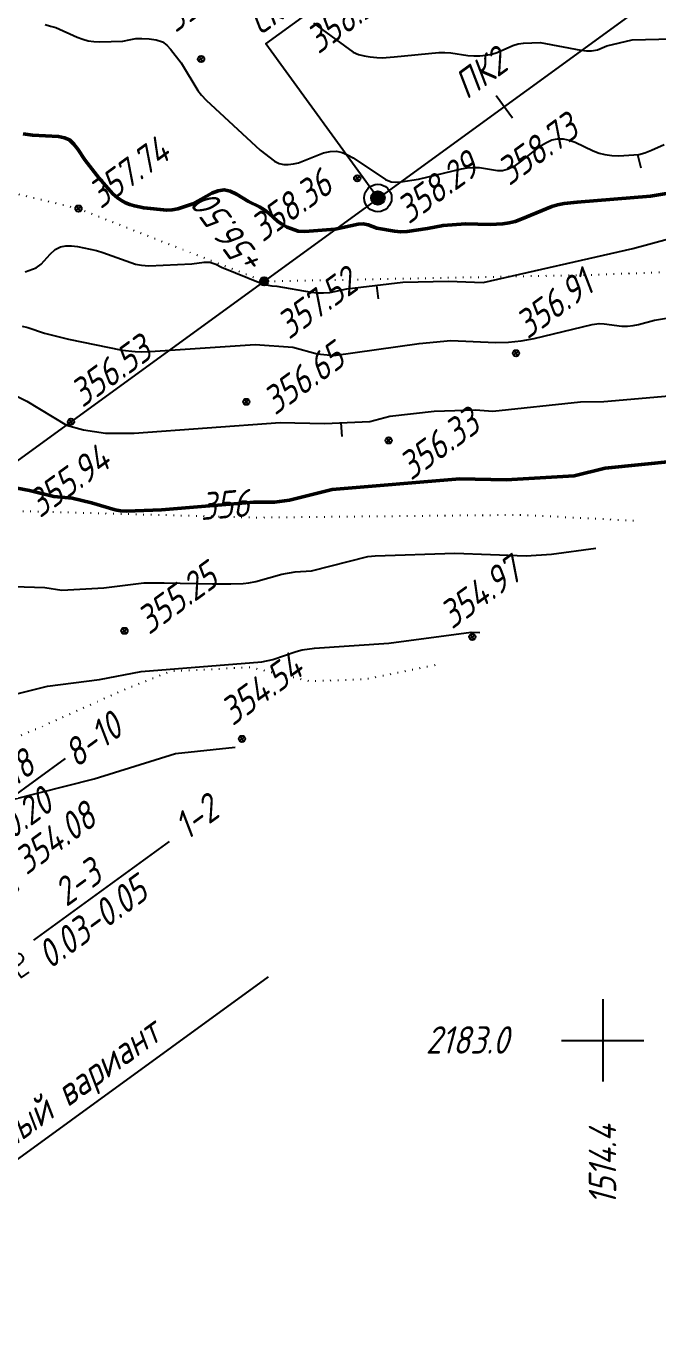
# Model space of a CAD drawing. Extents: x 1514039 to 1515876, y 2182924 to 2184238.
# Drawn here: x 1514315.8 to 1514408, y 2182957.2 to 2183148.1 of the extents above; entities that cross this region are included whole.
import ezdxf
from ezdxf.enums import TextEntityAlignment as Align

# ---------------------------------------------------------------- set-up
doc = ezdxf.new("R2010")
doc.units = 0
doc.linetypes.add('ИИDot', pattern=[1, 0, -1])
for name, color, linetype, lineweight in [('ИИ_ГЕОСЕТКА_025', 3, 'Continuous', 25), ('ИИ_КОНТУР_025', 7, 'ИИDot', 25), ('ИИ_ОТМЕТКА_025', 7, 'Continuous', 25), ('ИИ_ПИКЕТАЖ_025', 7, 'Continuous', 25), ('ИИ_РЕЛЬЕФ_025', 34, 'Continuous', 25), ('ИИ_РЕЛЬЕФ_050', 34, 'Continuous', 50), ('ИИ_СКВАЖИНА_025', 7, 'Continuous', 25), ('ИИ_ТЕКСТ_025', 7, 'Continuous', 25), ('ИИ_ТРАССА_ТРУБ_025', 7, 'Continuous', 25), ('ИИ_УГОДЬЯ_025', 7, 'Continuous', 25)]:
    doc.layers.add(name, color=color, linetype=linetype, lineweight=lineweight)
doc.styles.add('VNIPISIMPLEXCUR', font='simplex.shx', dxfattribs={"width": 0.8, "oblique": 15})

# ---------------------------------------------------------------- blocks, each defined once
blk = doc.blocks.new('PICKET')
at = {"color": 0, "linetype": 'Continuous', "lineweight": 25}
for p, q in [((-0.2299999999999898, 0), (0.2299999999999898, 0)), ((0, 0.2299999999999898), (0, -0.2299999999999898))]:
    blk.add_line(p, q, dxfattribs=at)
blk.add_circle((0, 0), 0.23, dxfattribs=at)
at = {"color": 0, "linetype": 'Continuous', "style": 'VNIPISIMPLEXCUR', "oblique": 15, "width": 0.8}
blk.add_attdef('OTMETKA', (1.25, 0.3000000000000114), '', height=2, dxfattribs=at)
at = {"color": 8, "linetype": 'Continuous', "style": 'VNIPISIMPLEXCUR', "oblique": 15, "width": 0.8, "flags": 1}
blk.add_attdef('NOMER', (1.25, -2.699999999999989), '', height=2, dxfattribs=at)
blk = doc.blocks.new('ИИ15001')
at = {"color": 0, "linetype": 'Continuous', "lineweight": 25}
blk.add_lwpolyline([(0, 1), (0, -1)], dxfattribs=at)
at = {"color": 0, "linetype": 'Continuous', "lineweight": 25, "style": 'VNIPISIMPLEXCUR', "oblique": 15, "width": 0.8}
blk.add_attdef('STATIONING', text='', height=2, dxfattribs=at).set_placement((0, 2), align=Align.CENTER)
at = {"color": 7, "linetype": 'Continuous', "lineweight": 25, "style": 'VNIPISIMPLEXCUR', "oblique": 15, "width": 0.8}
blk.add_attdef('HEIGHT', text='', height=2, dxfattribs=at).set_placement((0, -2), align=Align.TOP_CENTER)
blk = doc.blocks.new('ИИ053674А')
at = {"color": 0, "linetype": 'Continuous'}
for points in [[(-0.6500000000000057, 3.095854811567278), (-1.349999999999994, 3.5), (-2.049999999999983, 3.095854811567278)], [(-1.349999999999994, 3.5), (-1.349999999999994, 0), (-0.6500000000000057, 0)], [(-0.5, 2.009252271188814), (-1.349999999999994, 2.5), (-2.199999999999989, 2.009252271188814)], [(-0.3499999999999943, 0.9226497308103774), (-1.349999999999994, 1.5), (-2.349999999999994, 0.9226497308103774)], [(1.350000000000009, 0.8750000000000284), (1.350000000000009, 0), (2.049999999999997, 0)]]:
    blk.add_lwpolyline(points, dxfattribs=at)
blk.add_lwpolyline([(1.350000000000037, 0.8750000000000284), (1.479256782258844, 0.8756080887553992), (1.691599790739232, 0.8782168807356356), (1.828808326363415, 0.8823746595689954), (1.964387906019098, 0.8906418129354279), (2.076218951002531, 0.9067127492079408), (2.166075021474043, 0.9396175526892137), (2.255779032620822, 0.9996045198906813), (2.306422555718243, 1.070600264657173), (2.332763850750936, 1.151426594254559), (2.341210298844643, 1.231118472896327), (2.336070022023065, 1.294854392530993), (2.313483180106957, 1.378953432607318), (2.282321075893137, 1.445168600270307), (2.233655967321951, 1.515700676288759), (2.148456302661955, 1.610387730445467), (2.068738407997486, 1.692069664750392), (1.996098734255227, 1.766189593297327), (1.924949361832702, 1.841836455280827), (1.88633299586472, 1.889244753246885), (1.861435962050919, 1.929006643158857), (1.850636681057196, 1.967097262830549), (1.853951465442989, 1.991800742639469), (1.867552226356324, 2.01711514844618), (1.895374466633612, 2.049165111846548), (1.957779527890764, 2.115146318508522), (2.029246680905729, 2.198204465518558), (2.082366692737438, 2.29000879391063), (2.095289620491073, 2.372132914612564), (2.086202313065186, 2.443568953883812), (2.058851286448302, 2.515301334592777), (2.021681491046238, 2.575456647107586), (1.983138092694318, 2.616981879101786), (1.946254268976887, 2.6459710991723), (1.89778700837708, 2.677633313849356), (1.845186627540372, 2.709259718047491), (1.758400506167888, 2.760079965589028), (1.713246557441963, 2.789113777764726), (1.686041318106689, 2.812137531771413), (1.673526135799861, 2.830795738574494), (1.671020985730095, 2.845815753700549), (1.674846968740312, 2.865486526086386), (1.685244748227646, 2.889736235544291), (1.703262551046791, 2.927970005041431), (1.721671111346225, 2.967967027527294), (1.749500736503236, 3.034010410717542), (1.763124118940752, 3.103270628392579), (1.761685476311229, 3.189856887864835), (1.747966693010582, 3.246864065597094), (1.712738499057096, 3.319179072215377), (1.670341140170862, 3.376830963065402), (1.634266874543457, 3.413852693615951), (1.596200643654399, 3.444124517134014), (1.531392072879655, 3.475881346327668), (1.475273523990879, 3.489262622025706), (1.420346535379323, 3.496363185705718), (1.350000000000009, 3.5), (1.279653464620694, 3.496363185705718), (1.224726476009138, 3.489262622025706), (1.168607927120362, 3.475881346327668), (1.103799356345618, 3.444124517134014), (1.065733125456561, 3.413852693615951), (1.029658859829155, 3.376830963065402), (0.9872615009429211, 3.319179072215377), (0.9520333069894349, 3.246864065597094), (0.9383145236887884, 3.189856887864835), (0.9368758810592652, 3.103270628392579), (0.9504992634967806, 3.034010410717542), (0.9783288886537918, 2.967967027527294), (0.9967374489532261, 2.927970005041431), (1.014755251772371, 2.889736235544291), (1.025153031259705, 2.865486526086386), (1.028979014269922, 2.845815753700549), (1.026473864200156, 2.830795738574494), (1.013958681893328, 2.812137531771413), (0.9867534425580544, 2.789113777764726), (0.941599493832129, 2.760079965589028), (0.8548133724596454, 2.709259718047491), (0.8022129916229375, 2.677633313849356), (0.7537457310231304, 2.6459710991723), (0.7168619073056988, 2.616981879101786), (0.6783185089537795, 2.575456647107586), (0.6411487135517149, 2.515301334592777), (0.6137976869348307, 2.443568953883812), (0.6047103795089441, 2.372132914612564), (0.6176333072625795, 2.29000879391063), (0.6707533190942883, 2.198204465518558), (0.7422204721092527, 2.115146318508522), (0.804625533366405, 2.049165111846548), (0.8324477736436933, 2.01711514844618), (0.8460485345570277, 1.991800742639469), (0.8493633189428209, 1.967097262830549), (0.838564037949098, 1.929006643158857), (0.8136670041352971, 1.889244753246885), (0.7750506381673148, 1.841836455280827), (0.7039012657447898, 1.766189593297327), (0.6312615920025308, 1.692069664750392), (0.5515436973380616, 1.610387730445467), (0.4663440326780659, 1.515700676288759), (0.4176789241068803, 1.445168600270307), (0.3865168198930604, 1.378953432607318), (0.3639299779769516, 1.294854392530993), (0.3587897011553736, 1.231118472896327), (0.3672361492490808, 1.151426594254559), (0.3935774442817745, 1.070600264657173), (0.444220967379195, 0.9996045198906813), (0.5339249785259739, 0.9396175526892137), (0.6237810489974862, 0.9067127492079408), (0.7356120939809188, 0.8906418129354279), (0.8711916736366021, 0.8823746595689954), (1.008400209260785, 0.8782168807356356), (1.220743217741173, 0.8756080887553992)], close=True, dxfattribs=at)
at = {"color": 0, "linetype": 'Continuous', "style": 'VNIPISIMPLEXCUR', "oblique": 15, "width": 0.8}
blk.add_attdef('RACE1', text='', height=2, dxfattribs=at).set_placement((-3.25, 2.25), align=Align.RIGHT)
blk.add_attdef('HEIGHT', (3, 2), '', height=2, dxfattribs=at)
blk.add_attdef('DISTANCE', text='', height=2, dxfattribs=at).set_placement((9.5, 1.75), align=Align.MIDDLE_LEFT)
blk.add_attdef('RACE2', text='', height=2, dxfattribs=at).set_placement((-3.25, 1.25), align=Align.TOP_RIGHT)
blk.add_attdef('THICKNESS', text='', height=2, dxfattribs=at).set_placement((3, 1.5), align=Align.TOP_LEFT)
blk = doc.blocks.new('ИИ053671А')
at = {"color": 0, "linetype": 'Continuous'}
blk.add_lwpolyline([(2.842170943040401e-14, 0.8750000000000284), (0.1292567822588353, 0.8756080887553992), (0.3415997907392239, 0.8782168807356356), (0.4788083263634064, 0.8823746595689954), (0.6143879060190898, 0.8906418129354279), (0.7262189510025223, 0.9067127492079408), (0.8160750214740347, 0.9396175526892137), (0.9057790326208135, 0.9996045198906813), (0.956422555718234, 1.070600264657173), (0.9827638507509278, 1.151426594254559), (0.991210298844635, 1.231118472896327), (0.9860700220230569, 1.294854392530993), (0.9634831801069481, 1.378953432607318), (0.9323210758931282, 1.445168600270307), (0.8836559673219426, 1.515700676288759), (0.7984563026619469, 1.610387730445467), (0.7187384079974777, 1.692069664750392), (0.6460987342552187, 1.766189593297327), (0.5749493618326937, 1.841836455280827), (0.5363329958647114, 1.889244753246885), (0.5114359620509106, 1.929006643158857), (0.5006366810571876, 1.967097262830549), (0.5039514654429809, 1.991800742639469), (0.5175522263563153, 2.01711514844618), (0.5453744666336036, 2.049165111846548), (0.6077795278907558, 2.115146318508522), (0.6792466809057203, 2.198204465518558), (0.732366692737429, 2.29000879391063), (0.7452896204910644, 2.372132914612564), (0.7362023130651778, 2.443568953883812), (0.7088512864482936, 2.515301334592777), (0.671681491046229, 2.575456647107586), (0.6331380926943098, 2.616981879101786), (0.5962542689768782, 2.6459710991723), (0.5477870083770711, 2.677633313849356), (0.4951866275403631, 2.709259718047491), (0.4084005061678795, 2.760079965589028), (0.3632465574419541, 2.789113777764726), (0.3360413181066804, 2.812137531771413), (0.3235261357998525, 2.830795738574494), (0.3210209857300867, 2.845815753700549), (0.3248469687403031, 2.865486526086386), (0.3352447482276375, 2.889736235544291), (0.3532625510467824, 2.927970005041431), (0.3716711113462168, 2.967967027527294), (0.3995007365032279, 3.034010410717542), (0.4131241189407433, 3.103270628392579), (0.4116854763112201, 3.189856887864835), (0.3979666930105736, 3.246864065597094), (0.3627384990570874, 3.319179072215377), (0.3203411401708536, 3.376830963065402), (0.284266874543448, 3.413852693615951), (0.2462006436543902, 3.444124517134014), (0.1813920728796461, 3.475881346327668), (0.1252735239908702, 3.489262622025706), (0.0703465353793149, 3.496363185705718), (0, 3.5), (-0.0703465353793149, 3.496363185705718), (-0.1252735239908702, 3.489262622025706), (-0.1813920728796461, 3.475881346327668), (-0.2462006436543902, 3.444124517134014), (-0.284266874543448, 3.413852693615951), (-0.3203411401708536, 3.376830963065402), (-0.3627384990570874, 3.319179072215377), (-0.3979666930105736, 3.246864065597094), (-0.4116854763112201, 3.189856887864835), (-0.4131241189407433, 3.103270628392579), (-0.3995007365032279, 3.034010410717542), (-0.3716711113462168, 2.967967027527294), (-0.3532625510467824, 2.927970005041431), (-0.3352447482276375, 2.889736235544291), (-0.3248469687403031, 2.865486526086386), (-0.3210209857300867, 2.845815753700549), (-0.3235261357998525, 2.830795738574494), (-0.3360413181066804, 2.812137531771413), (-0.3632465574419541, 2.789113777764726), (-0.4084005061678795, 2.760079965589028), (-0.4951866275403631, 2.709259718047491), (-0.5477870083770711, 2.677633313849356), (-0.5962542689768782, 2.6459710991723), (-0.6331380926943098, 2.616981879101786), (-0.671681491046229, 2.575456647107586), (-0.7088512864482936, 2.515301334592777), (-0.7362023130651778, 2.443568953883812), (-0.7452896204910644, 2.372132914612564), (-0.732366692737429, 2.29000879391063), (-0.6792466809057203, 2.198204465518558), (-0.6077795278907558, 2.115146318508522), (-0.5453744666336036, 2.049165111846548), (-0.5175522263563153, 2.01711514844618), (-0.5039514654429809, 1.991800742639469), (-0.5006366810571876, 1.967097262830549), (-0.5114359620509106, 1.929006643158857), (-0.5363329958647114, 1.889244753246885), (-0.5749493618326937, 1.841836455280827), (-0.6460987342552187, 1.766189593297327), (-0.7187384079974777, 1.692069664750392), (-0.7984563026619469, 1.610387730445467), (-0.8836559673219426, 1.515700676288759), (-0.9323210758931282, 1.445168600270307), (-0.9634831801069481, 1.378953432607318), (-0.9860700220230569, 1.294854392530993), (-0.991210298844635, 1.231118472896327), (-0.9827638507509278, 1.151426594254559), (-0.956422555718234, 1.070600264657173), (-0.9057790326208135, 0.9996045198906813), (-0.8160750214740347, 0.9396175526892137), (-0.7262189510025223, 0.9067127492079408), (-0.6143879060190898, 0.8906418129354279), (-0.4788083263634064, 0.8823746595689954), (-0.3415997907392239, 0.8782168807356356), (-0.1292567822588353, 0.8756080887553992)], close=True, dxfattribs=at)
blk.add_lwpolyline([(0, 0.8750000000000284), (0, 0), (0.6999999999999886, 0)], dxfattribs=at)
at = {"color": 0, "linetype": 'Continuous', "style": 'VNIPISIMPLEXCUR', "oblique": 15, "width": 0.8}
blk.add_attdef('RACE1', text='', height=2, dxfattribs=at).set_placement((-2, 2.25), align=Align.RIGHT)
blk.add_attdef('HEIGHT', (2, 2.25), '', height=2, dxfattribs=at)
blk.add_attdef('DISTANCE', text='', height=2, dxfattribs=at).set_placement((8.5, 1.75), align=Align.MIDDLE_LEFT)
blk.add_attdef('RACE2', text='', height=2, dxfattribs=at).set_placement((-2, 1.25), align=Align.TOP_RIGHT)
blk.add_attdef('THICKNESS', text='', height=2, dxfattribs=at).set_placement((2, 1.25), align=Align.TOP_LEFT)
blk = doc.blocks.new('ИИ25001')
at = {"linetype": 'Continuous'}
h = blk.add_hatch(color=0, dxfattribs=at)
edge = h.paths.add_edge_path()
edge.add_arc((0, 0), 0.5, 0, 360)
at = {"color": 0, "linetype": 'Continuous'}
for radius in [1, 0.5]:
    blk.add_circle((0, 0), radius, dxfattribs=at)
at = {"color": 0, "style": 'VNIPISIMPLEXCUR', "oblique": 15, "width": 0.8}
for tag, p in [('NUMBER', (2, 0.6999999999999887)), ('STS', (14.21830956713089, 0.6999999999999887)), ('EGWL', (38.31670607307356, 0.6999999999999887)), ('TFS', (19.07851403860371, -1)), ('HEIGHT', (2, -2.699999999999988)), ('FS', (14.21830956713089, -2.700000000000002)), ('AGWL', (36.59421987173639, -2.700000000000002))]:
    blk.add_attdef(tag, p, '', height=2, dxfattribs=at)
at = {"color": 253, "style": 'VNIPISIMPLEXCUR', "oblique": 15, "width": 0.8, "flags": 1}
for tag, p in [('DATE', (-2.5, -0.8000000000000113)), ('NOTE1', (-2.5, -3.200000000000017)), ('NOTE2', (-2.5, -5.600000000000022))]:
    blk.add_attdef(tag, text='', height=1.6, dxfattribs=at).set_placement(p, align=Align.RIGHT)
blk = doc.blocks.new('ИИ15002')
at = {"linetype": 'Continuous', "lineweight": 25}
h = blk.add_hatch(color=0, dxfattribs=at)
edge = h.paths.add_edge_path()
edge.add_arc((0, 0), 0.3, 0, 360)
at = {"color": 0, "linetype": 'Continuous', "lineweight": 25}
blk.add_circle((0, 0), 0.3, dxfattribs=at)
at = {"color": 0, "linetype": 'Continuous', "style": 'VNIPISIMPLEXCUR', "oblique": 15, "width": 0.8}
blk.add_attdef('STATIONING', (1, 1.3), '', height=2, rotation=90, dxfattribs=at)
at = {"color": 7, "linetype": 'Continuous', "style": 'VNIPISIMPLEXCUR', "oblique": 15, "width": 0.8}
blk.add_attdef('HEIGHT', text='', height=2, dxfattribs=at).set_placement((0, -1.3), align=Align.TOP_CENTER)
blk = doc.blocks.new('ИИ053296')
at = {"color": 0, "linetype": 'Continuous', "lineweight": 25}
blk.add_lwpolyline([(0, 0), (1, 0)], dxfattribs=at)
blk = doc.blocks.new('ИИ05012')
at = {"color": 0, "linetype": 'Continuous', "flags": 128}
for points in [[(0, 3), (0, -3)], [(-3, 0), (3, 0)]]:
    blk.add_lwpolyline(points, dxfattribs=at)

msp = doc.modelspace()

# ---------------------------------------------------------------- linework, layer by layer
at = {"layer": 'ИИ_КОНТУР_025', "flags": 128}
for points in [[(1514278.958206858, 2183132.933525172), (1514281.5, 2183130.7), (1514308.781478621, 2183124.970054436), (1514323.47, 2183121.44), (1514350.573961932, 2183110.822936079), (1514398.234257442, 2183111.768573251), (1514437.8, 2183113.2801), (1514462.398784994, 2183117.949842726)], [(1514404.498961204, 2183075.848746229), (1514387.963028934, 2183076.696144797), (1514349.434990185, 2183076.300159724), (1514304.760349142, 2183077.510169188), (1514291.120376659, 2183073.648676979), (1514265.166532156, 2183068.340767882), (1514229.88863112, 2183055.92635503)], [(1514375.515720316, 2183054.773963242), (1514365.387006632, 2183052.697802749), (1514357.243945121, 2183052.407193611), (1514348.519237994, 2183054.441462873), (1514336.886291344, 2183053.860244597), (1514329.615692533, 2183050.954142626), (1514317.982745882, 2183045.723156959), (1514309.548867287, 2183042.235836711), (1514286.259600565, 2183034.646577695), (1514274.521944918, 2183032.07869783), (1514257.974131028, 2183027.933207748), (1514246.270551868, 2183021.831051183), (1514230.270604227, 2183008.59098791), (1514198.830708867, 2182982.130863576), (1514194.210317382, 2182957.48220947)]]:
    msp.add_lwpolyline(points, dxfattribs=at)
at = {"layer": 'ИИ_РЕЛЬЕФ_025'}
for points, elevation in [([(1514318.626373235, 2183148.307244004), (1514319.385028871, 2183148.049778147), (1514320.145781941, 2183147.891251309), (1514323.28496696, 2183146.445404971), (1514324.081779903, 2183146.149449201), (1514324.89301287, 2183145.932100411), (1514325.714838988, 2183145.811444992), (1514326.550844046, 2183145.768082335), (1514329.942127407, 2183145.852274247), (1514330.843892981, 2183146.088502558), (1514331.835914418, 2183146.247622871), (1514332.737357719, 2183146.269381033), (1514333.769933002, 2183146.234190777), (1514334.809089089, 2183146.08321608), (1514335.730274802, 2183145.75762092), (1514336.354356413, 2183145.31158959), (1514336.907114077, 2183144.720949554), (1514338.443117447, 2183142.701128812), (1514340.894359524, 2183138.668116283), (1514341.421502945, 2183137.982862749), (1514342.120996106, 2183137.24503499), (1514350.002094413, 2183129.95478029), (1514352.103168926, 2183128.356745346), (1514352.788198639, 2183128.018725031), (1514353.441702544, 2183127.870570931), (1514354.084029712, 2183127.864351618), (1514354.859087983, 2183127.953171397), (1514355.573665186, 2183128.132589757), (1514359.241616152, 2183129.575280024), (1514360.201699874, 2183129.770715906), (1514361.116779621, 2183129.80306946), (1514361.937698754, 2183129.622983752), (1514362.753327955, 2183129.294523532), (1514363.564887978, 2183128.851929073), (1514368.290940954, 2183125.687601974), (1514369.09174461, 2183125.350241102), (1514369.757551265, 2183125.303445773), (1514370.541194598, 2183125.360201382), (1514373.094130332, 2183125.707984101), (1514379.399530967, 2183127.240002232), (1514380.223940319, 2183127.369665888), (1514381.000623317, 2183127.443581995), (1514381.98627454, 2183127.416726713), (1514384.637075061, 2183126.978553676), (1514385.366151207, 2183126.981064421), (1514386.063235535, 2183127.170248529), (1514387.252852067, 2183127.745285101), (1514388.013751672, 2183128.273910446), (1514391.027389817, 2183130.63073142), (1514391.795779489, 2183131.098776865), (1514392.579149297, 2183131.445662511), (1514393.381993283, 2183131.635040418), (1514394.216250959, 2183131.624712587), (1514395.079893427, 2183131.43072495), (1514395.96251597, 2183131.104828008), (1514398.620216861, 2183129.853186402), (1514399.474712517, 2183129.517157288), (1514400.296164655, 2183129.30797139), (1514401.331796944, 2183129.169781942), (1514402.329791094, 2183129.12102432), (1514405.244161193, 2183129.343948671), (1514406.148927547, 2183129.590846794), (1514407.103550785, 2183129.938170763), (1514408.945375597, 2183130.783686709)], 358.5), ([(1514357.795517515, 2183148.480203139), (1514363.568734395, 2183144.246211585), (1514364.349967815, 2183143.946992101), (1514365.18418215, 2183143.72860736), (1514366.068890784, 2183143.578151939), (1514367.001607102, 2183143.482720415), (1514367.809154803, 2183143.459962106), (1514369.553620878, 2183143.571602481), (1514376.050718314, 2183144.228288275), (1514376.93757953, 2183144.242121715), (1514377.818926717, 2183144.164996887), (1514380.307386748, 2183143.759870841), (1514381.180045206, 2183143.736196521), (1514382.059423747, 2183143.750040749), (1514382.942207575, 2183143.821545167), (1514383.825081892, 2183143.970851425), (1514384.590165645, 2183144.208307175), (1514386.89075777, 2183145.238278818), (1514387.640877991, 2183145.473531835), (1514388.452948672, 2183145.59869148), (1514390.843062593, 2183145.676635952), (1514396.790832225, 2183144.538146334), (1514397.625420964, 2183144.456555722), (1514398.343599384, 2183144.4553108), (1514399.215323153, 2183144.626480499), (1514400.608735863, 2183145.21041179), (1514404.290312518, 2183146.064813351), (1514417.893869779, 2183146.413037209)], 359), ([(1514315.686798499, 2183112.20147868), (1514317.282424578, 2183112.774180104), (1514318.020392607, 2183113.305834444), (1514319.351474817, 2183114.777153896), (1514320.047450224, 2183115.439421826), (1514320.832289317, 2183115.867830437), (1514321.612115698, 2183116.014834149), (1514322.448922071, 2183116.013530216), (1514323.328179891, 2183115.902245789), (1514326.07537657, 2183115.291781056), (1514326.999463534, 2183115.046304312), (1514331.813887075, 2183113.336261623), (1514332.679184173, 2183113.15538623), (1514333.729890483, 2183113.082606616), (1514339.993197163, 2183113.389500442), (1514341.798591359, 2183113.635216876), (1514342.630617692, 2183113.625185337), (1514343.523570839, 2183113.313060054), (1514344.360013629, 2183112.894672335), (1514350.217419723, 2183110.505617884), (1514350.881967697, 2183110.283994465), (1514351.67728333, 2183110.15157832), (1514352.418043078, 2183110.085980539), (1514357.45018057, 2183109.235990421), (1514358.373302657, 2183109.140402152), (1514359.220061452, 2183109.113022824), (1514360.159255807, 2183109.189081951), (1514362.632328185, 2183109.72498191), (1514370.837431214, 2183110.671241078), (1514377.468966632, 2183110.814694385), (1514382.535625423, 2183110.661717603), (1514404.407554259, 2183115.619892811), (1514409.578799112, 2183117.010283282)], 357.5), ([(1514315.266660982, 2183104.265961739), (1514316.074441362, 2183104.063667317), (1514318.518665388, 2183103.227804583), (1514322.012935323, 2183102.34660967), (1514329.850138718, 2183100.775144872), (1514331.723083805, 2183100.577746629), (1514332.723298612, 2183100.545255107), (1514334.664508023, 2183100.614318152), (1514349.264407387, 2183101.577148011), (1514354.738857616, 2183101.182542965), (1514358.290461049, 2183100.246742027), (1514360.74740743, 2183099.962644997), (1514373.179926316, 2183101.749436842), (1514377.840525253, 2183102.16098928), (1514384.351811988, 2183101.907791115), (1514386.231874492, 2183101.955413307), (1514388.106418712, 2183102.147607028), (1514389.974741017, 2183102.480086337), (1514398.457960632, 2183104.529353586), (1514399.477917518, 2183104.657539308), (1514400.208395254, 2183104.62227895), (1514402.785238757, 2183104.276630712), (1514403.632015498, 2183104.265589657), (1514404.427148579, 2183104.375467031), (1514405.217217223, 2183104.52869201), (1514407.568539834, 2183105.149993401), (1514409.90243148, 2183105.511955586)], 357), ([(1514314.472163969, 2183094.061759139), (1514315.934988155, 2183093.315088199), (1514321.721139548, 2183089.829619178), (1514324.186142197, 2183089.128514059), (1514327.400770667, 2183088.657615338), (1514331.61587672, 2183088.642795329), (1514352.906547331, 2183090.180649908), (1514359.371835775, 2183090.043436622), (1514365.986245994, 2183090.371670713), (1514368.934761868, 2183091.111150627), (1514375.411766574, 2183091.854940662), (1514381.420887, 2183092.067436981), (1514383.937122843, 2183091.865372497), (1514396.758475759, 2183093.232618964), (1514400.147183785, 2183093.291653058), (1514410.811968189, 2183094.210159845)], 356.5), ([(1514314.042840619, 2183066.250355179), (1514318.559649893, 2183066.10304465), (1514321.032246391, 2183065.736270384), (1514327.145397056, 2183066.092694032), (1514333.010348821, 2183066.803270697), (1514335.969529531, 2183066.807630129), (1514343.024123679, 2183066.659490865), (1514343.916294804, 2183066.66657642), (1514345.71046199, 2183066.646682095), (1514347.484979303, 2183066.694918643), (1514348.352588085, 2183066.78716779), (1514349.337398329, 2183066.971823766), (1514353.17071701, 2183068.07770593), (1514355.111084407, 2183068.407307024), (1514357.481723607, 2183068.561388745), (1514365.684581249, 2183070.622493459), (1514366.800829217, 2183070.749631193), (1514378.406803123, 2183071.121463023), (1514388.809573674, 2183070.733271692), (1514392.530068144, 2183070.978429613), (1514399.009319148, 2183071.857025101)], 355.5), ([(1514308.721359994, 2183049.205539804), (1514318.966698453, 2183051.703093507), (1514326.534657693, 2183052.708462223), (1514332.612238781, 2183053.841351049), (1514350.212150774, 2183055.27755776), (1514351.841627315, 2183055.597402656), (1514355.269778176, 2183056.791715949), (1514356.140531637, 2183057.01369589), (1514357.903371599, 2183057.265217132), (1514368.749129205, 2183057.999387844), (1514380.815101891, 2183059.604147699), (1514382.071254167, 2183059.54073359)], 355), ([(1514305.713561354, 2183033.118093297), (1514325.760783572, 2183038.195468049), (1514337.635978811, 2183041.887525228), (1514346.348329246, 2183042.811262825)], 354.5)]:
    msp.add_lwpolyline(points, dxfattribs=dict(at, elevation=elevation))
at = {"layer": 'ИИ_РЕЛЬЕФ_050'}
for points, elevation in [([(1514315.413040925, 2183132.347067833), (1514316.758240697, 2183132.144554842), (1514320.562743653, 2183131.937031202), (1514321.411995328, 2183131.775069448), (1514322.138998126, 2183131.481010681), (1514322.779329202, 2183130.833602209), (1514323.365008837, 2183130.127139681), (1514324.372413785, 2183128.537052456), (1514326.431072014, 2183125.918961981), (1514328.500062683, 2183123.608886852), (1514329.163235975, 2183123.007663146), (1514329.766277273, 2183122.592144661), (1514330.352897445, 2183122.281264925), (1514330.963096513, 2183122.024141427), (1514331.625515974, 2183121.819997885), (1514332.998559445, 2183121.521609718), (1514336.378590432, 2183121.220610397), (1514337.16456287, 2183121.253713523), (1514337.957829186, 2183121.398264701), (1514340.18137455, 2183122.118704876), (1514342.940022505, 2183123.662205301), (1514343.841559716, 2183124.041275884), (1514344.711575739, 2183124.183344736), (1514345.635134086, 2183123.981787393), (1514346.525034504, 2183123.527162567), (1514348.282349275, 2183122.448844542), (1514349.879300164, 2183121.670853764), (1514350.664827056, 2183121.21271666), (1514351.289860304, 2183120.724122106), (1514352.51363426, 2183119.606538048), (1514353.144237081, 2183119.14106907), (1514353.917321549, 2183118.705863393), (1514355.538801477, 2183118.1295625), (1514356.503085434, 2183118.083850363), (1514360.953821178, 2183118.418893954), (1514364.307652211, 2183119.174674023), (1514365.026573356, 2183119.207498774), (1514365.752115234, 2183119.069227502), (1514367.031534788, 2183118.568483682), (1514369.622341469, 2183118.113016852), (1514370.506635989, 2183118.048066312), (1514371.471094884, 2183118.089948832), (1514374.434328184, 2183118.508872997), (1514376.700161654, 2183118.971432196), (1514379.953843749, 2183119.213435163), (1514383.580254142, 2183119.130761205), (1514384.488781476, 2183119.142175601), (1514385.400388388, 2183119.204922616), (1514386.316229718, 2183119.33825198), (1514387.198511356, 2183119.558303505), (1514388.090784339, 2183119.865922484), (1514392.543664302, 2183121.736436957), (1514393.40087228, 2183121.980805322), (1514394.367463885, 2183122.164233156), (1514396.249351328, 2183122.350218434), (1514406.981797351, 2183123.226073935), (1514409.311231415, 2183123.64747866)], 358), ([(1514314.53539012, 2183080.627433362), (1514316.314612, 2183080.279972803), (1514319.875169228, 2183079.398953247), (1514322.528979826, 2183079.158144579), (1514325.384234849, 2183078.496509288), (1514328.803847062, 2183077.47384908), (1514329.623396998, 2183077.319719054), (1514330.479807976, 2183077.254315434), (1514335.594497866, 2183077.472508931), (1514349.044212263, 2183078.575806661), (1514352.077650722, 2183078.595493334), (1514354.266607845, 2183078.872914953), (1514360.524256934, 2183080.430923572), (1514379.138751407, 2183081.956851597), (1514385.899195112, 2183081.851181902), (1514395.817536506, 2183082.406513554), (1514400.338952679, 2183083.519744433), (1514415.791171046, 2183085.086265372)], 356)]:
    msp.add_lwpolyline(points, dxfattribs=dict(at, elevation=elevation))
at = {"layer": 'ИИ_СКВАЖИНА_025', "flags": 128}
msp.add_lwpolyline([(1514367.220387617, 2183122.927165905), (1514350.819368218, 2183145.482781132), (1514372.768148426, 2183161.442548417)], dxfattribs=at)
at = {"layer": 'ИИ_ТЕКСТ_025'}
msp.add_lwpolyline([(1514231.010302778, 2183023.883791501), (1514279.525722358, 2182957.162625581), (1514351.223149793, 2183009.296468369)], dxfattribs=at)
at = {"layer": 'ИИ_ТРАССА_ТРУБ_025', "color": 4}
msp.add_lwpolyline([(1514172.07, 2183052.149999999), (1514205.52, 2183073.199999999), (1514237.790091928, 2183028.813626145), (1514464.73, 2183193.83), (1514628.270903637, 2183312.756680452)], dxfattribs=at)
at = {"layer": 'ИИ_УГОДЬЯ_025'}
for points in [[(1514309.119837179, 2183032.112984129), (1514321.566436277, 2183041.163365208)], [(1514316.941300504, 2183014.639138648), (1514336.744893294, 2183029.039061074)]]:
    msp.add_lwpolyline(points, dxfattribs=at)

# ---------------------------------------------------------------- block references
at = {"layer": 'ИИ_ГЕОСЕТКА_025', "xscale": 2, "yscale": 2, "zscale": 2}
msp.add_blockref('ИИ05012', (1514400, 2183000), dxfattribs=at)
at = {"layer": 'ИИ_ОТМЕТКА_025'}
ref = msp.add_blockref('PICKET', (1514341.37, 2183143.26, 358.63), dxfattribs=dict(at, xscale=2, yscale=2, zscale=2, rotation=36.02222222222222))
ref.add_attrib('OTMETKA', '358.63', (1514337.607473054, 2183147.007310104, 358.63), dxfattribs={"layer": '0', "color": 0, "linetype": 'Continuous', "height": 4, "rotation": 36.02222221852793, "style": 'VNIPISIMPLEXCUR', "oblique": 15, "width": 0.8})
ref = msp.add_blockref('PICKET', (1514323.47, 2183121.44, 357.74), dxfattribs=dict(at, xscale=2, yscale=2, zscale=2, rotation=36.02222222222222))
ref.add_attrib('OTMETKA', '357.74', (1514326.685818607, 2183121.268403284, 357.74), dxfattribs={"layer": '0', "color": 0, "linetype": 'Continuous', "height": 4, "rotation": 36.02222221852793, "style": 'VNIPISIMPLEXCUR', "oblique": 15, "width": 0.8})
ref = msp.add_blockref('PICKET', (1514367.182699991, 2183122.978996187, 358.29), dxfattribs=dict(at, xscale=2, yscale=2, zscale=2, rotation=36.02222222222222))
ref.add_attrib('OTMETKA', '358.29', (1514371.672873839, 2183119.055526994), dxfattribs={"layer": '0', "color": 0, "linetype": 'Continuous', "height": 4, "rotation": 36.02222221852792, "style": 'VNIPISIMPLEXCUR', "oblique": 14.99999999999995, "width": 0.8})
ref = msp.add_blockref('PICKET', (1514364.16, 2183125.85, 358.36), dxfattribs=dict(at, xscale=2, yscale=2, zscale=2, rotation=36.02222222222222))
ref.add_attrib('OTMETKA', '358.36', (1514350.344254114, 2183116.425772953, 358.36), dxfattribs={"layer": '0', "color": 0, "linetype": 'Continuous', "height": 4, "rotation": 36.02222221852793, "style": 'VNIPISIMPLEXCUR', "oblique": 15, "width": 0.8})
at = {"layer": 'ИИ_ОТМЕТКА_025', "xscale": 2, "yscale": 2, "zscale": 2, "rotation": 36.02222222222222}
for p, values in [((1514387.35, 2183100.32, 356.91), {'OTMETKA': '356.91'}), ((1514322.369767938, 2183090.314626809, 356.53), {'OTMETKA': '356.53'}), ((1514314.19, 2183022.08, 354.08), {'OTMETKA': '354.08'})]:
    msp.add_blockref('PICKET', p, dxfattribs=at).add_auto_attribs(values)
at = {"layer": 'ИИ_ОТМЕТКА_025'}
ref = msp.add_blockref('PICKET', (1514347.98, 2183093.22, 356.65), dxfattribs=dict(at, xscale=2, yscale=2, zscale=2, rotation=36.02222222222222))
ref.add_attrib('OTMETKA', '356.65', (1514352.15682536, 2183091.159059111, 356.65), dxfattribs={"layer": '0', "color": 0, "linetype": 'Continuous', "height": 4, "rotation": 36.02222221852793, "style": 'VNIPISIMPLEXCUR', "oblique": 15, "width": 0.8})
ref = msp.add_blockref('PICKET', (1514368.75, 2183087.58, 356.33), dxfattribs=dict(at, xscale=2, yscale=2, zscale=2, rotation=36.02222222222222))
ref.add_attrib('OTMETKA', '356.33', (1514372.000980955, 2183081.642793569, 356.33), dxfattribs={"layer": '0', "color": 0, "linetype": 'Continuous', "height": 3.999999999999998, "rotation": 36.02222221852796, "style": 'VNIPISIMPLEXCUR', "oblique": 14.99999999999995, "width": 0.8000000000000008})
ref = msp.add_blockref('PICKET', (1514313.32, 2183079.41, 355.94), dxfattribs=dict(at, xscale=2, yscale=2, zscale=2, rotation=36.02222222222222))
ref.add_attrib('OTMETKA', '355.94', (1514317.830219716, 2183076.162754355, 355.94), dxfattribs={"layer": '0', "color": 0, "linetype": 'Continuous', "height": 4, "rotation": 36.02222221852793, "style": 'VNIPISIMPLEXCUR', "oblique": 15, "width": 0.8})
ref = msp.add_blockref('PICKET', (1514330.18, 2183059.79, 355.25), dxfattribs=dict(at, xscale=2, yscale=2, zscale=2, rotation=36.02222222222222))
ref.add_attrib('OTMETKA', '355.25', (1514333.758074598, 2183059.120208229, 355.25), dxfattribs={"layer": '0', "color": 0, "linetype": 'Continuous', "height": 4, "rotation": 36.02222221852793, "style": 'VNIPISIMPLEXCUR', "oblique": 15, "width": 0.8})
ref = msp.add_blockref('PICKET', (1514380.95, 2183058.9, 354.97), dxfattribs=dict(at, xscale=2, yscale=2, zscale=2, rotation=36.02222222222222))
ref.add_attrib('OTMETKA', '354.97', (1514377.968279956, 2183059.911418442, 354.97), dxfattribs={"layer": '0', "color": 0, "linetype": 'Continuous', "height": 4, "rotation": 36.02222221852793, "style": 'VNIPISIMPLEXCUR', "oblique": 15, "width": 0.8})
ref = msp.add_blockref('PICKET', (1514347.33, 2183044.02, 354.54), dxfattribs=dict(at, xscale=2, yscale=2, zscale=2, rotation=36.02222222222222))
ref.add_attrib('OTMETKA', '354.54', (1514345.948954905, 2183045.795927463, 354.54), dxfattribs={"layer": '0', "color": 0, "linetype": 'Continuous', "height": 4, "rotation": 36.02222221852793, "style": 'VNIPISIMPLEXCUR', "oblique": 15, "width": 0.8})
at = {"layer": 'ИИ_ПИКЕТАЖ_025', "color": 4}
ref = msp.add_blockref('ИИ15001', (1514385.63918406, 2183136.32015186, 358.73), dxfattribs=dict(at, xscale=2, yscale=2, zscale=2, rotation=36.02228267999996))
ref.add_attrib('STATIONING', 'ПК2', dxfattribs={"layer": '0', "color": 0, "linetype": 'Continuous', "lineweight": 25, "height": 3.999999999999999, "rotation": 36.02228267999996, "style": 'VNIPISIMPLEXCUR', "oblique": 14.99999999999995, "width": 0.8000000000000003}).set_placement((1514383.286784702, 2183139.555305219), align=Align.CENTER)
ref.add_attrib('HEIGHT', '358.73', dxfattribs={"layer": '0', "color": 7, "linetype": 'Continuous', "lineweight": 25, "height": 3.999999999999999, "rotation": 36.02228267999996, "style": 'VNIPISIMPLEXCUR', "oblique": 14.99999999999995, "width": 0.8000000000000003}).set_placement((1514389.215986456, 2183131.692615386), align=Align.TOP_CENTER)
ref = msp.add_blockref('ИИ15002', (1514350.573961932, 2183110.822936079, 357.52), dxfattribs=dict(at, xscale=2, yscale=2, zscale=2, rotation=36.02228177214084))
ref.add_attrib('STATIONING', '+56.50', (1514350.916177506, 2183113.374415737, 357.52), dxfattribs={"layer": '0', "color": 0, "linetype": 'Continuous', "height": 3.999999999999998, "rotation": 126.0222222222222, "style": 'VNIPISIMPLEXCUR', "oblique": 14.99999999999995, "width": 0.8000000000000007})
ref.add_attrib('HEIGHT', '357.52', dxfattribs={"layer": '0', "color": 7, "linetype": 'Continuous', "height": 4, "rotation": 36.02228177214084, "style": 'VNIPISIMPLEXCUR', "oblique": 15.00000000000003, "width": 0.8}).set_placement((1514357.009652854, 2183109.206387686, 357), align=Align.TOP_CENTER)
at = {"layer": 'ИИ_РЕЛЬЕФ_025', "xscale": 2, "yscale": 2, "zscale": 2}
for p, rotation in [((1514405.073732819, 2183129.330912359, 358.5), 283.4085985321409), ((1514366.985936311, 2183110.22706477, 357.5), 276.5786128221408), ((1514361.789973292, 2183090.163434494, 356.5), 272.8409205021408)]:
    msp.add_blockref('ИИ053296', p, dxfattribs=dict(at, rotation=rotation))
at = {"layer": 'ИИ_СКВАЖИНА_025'}
ref = msp.add_blockref('ИИ25001', (1514367.182699991, 2183122.978996187, 358.29), dxfattribs=dict(at, xscale=2, yscale=2, zscale=2, rotation=36.02228177214084))
ref.add_attrib('NUMBER', 'Скв.12м026', (1514349.970913632, 2183146.617198497), dxfattribs={"layer": '0', "color": 0, "height": 4, "rotation": 36.02228177214084, "style": 'VNIPISIMPLEXCUR', "oblique": 15.00000000000003, "width": 0.8})
ref.add_attrib('HEIGHT', '358.29', (1514358.47071255, 2183143.884542558), dxfattribs={"layer": '0', "color": 0, "height": 4, "rotation": 36.02228177214084, "style": 'VNIPISIMPLEXCUR', "oblique": 15.00000000000003, "width": 0.8})
ref.add_attrib('STS', '3,0', (1514375.894165746, 2183165.44687347), dxfattribs={"layer": '0', "color": 0, "height": 4, "rotation": 36.02228177214084, "style": 'VNIPISIMPLEXCUR', "oblique": 15.00000000000003, "width": 0.8})
ref.add_attrib('FS', '>7,0', (1514377.873535617, 2183157.997346545), dxfattribs={"layer": '0', "color": 0, "height": 4, "rotation": 36.02228177214084, "style": 'VNIPISIMPLEXCUR', "oblique": 15.00000000000003, "width": 0.8})
ref.add_attrib('EGWL', '4,0', (1514387.338769346, 2183173.774616927), dxfattribs={"layer": '0', "color": 0, "height": 4, "rotation": 36.02228177214084, "style": 'VNIPISIMPLEXCUR', "oblique": 15.00000000000003, "width": 0.8})
ref.add_attrib('AGWL', '4,0', (1514390.344546552, 2183167.041117584), dxfattribs={"layer": '0', "color": 0, "height": 4, "rotation": 36.02228177214084, "style": 'VNIPISIMPLEXCUR', "oblique": 15.00000000000003, "width": 0.8})
at = {"layer": 'ИИ_УГОДЬЯ_025'}
ref = msp.add_blockref('ИИ053674А', (1514306.684374342, 2183025.823865154), dxfattribs=dict(at, xscale=2, yscale=2, zscale=2, rotation=36.02222222222222))
ref.add_attrib('RACE1', 'сосна', dxfattribs={"layer": '0', "color": 0, "linetype": 'Continuous', "height": 3.999999999999999, "rotation": 36.0222222263733, "style": 'VNIPISIMPLEXCUR', "oblique": 14.99999999999995, "width": 0.8}).set_placement((1514298.780800661, 2183025.640772067), align=Align.RIGHT)
ref.add_attrib('RACE2', 'береза', dxfattribs={"layer": '0', "color": 0, "linetype": 'Continuous', "height": 3.999999999999999, "rotation": 36.0222222263733, "style": 'VNIPISIMPLEXCUR', "oblique": 14.99999999999995, "width": 0.8}).set_placement((1514300.419039553, 2183024.868748948), align=Align.TOP_RIGHT)
ref.add_attrib('HEIGHT', '16-18', (1514308.944552687, 2183033.192278906), dxfattribs={"layer": '0', "color": 0, "linetype": 'Continuous', "height": 3.999999999999999, "rotation": 36.0222222263733, "style": 'VNIPISIMPLEXCUR', "oblique": 14.99999999999995, "width": 0.8})
ref.add_attrib('THICKNESS', '0.20', dxfattribs={"layer": '0', "color": 0, "linetype": 'Continuous', "height": 3.999999999999999, "rotation": 36.0222222263733, "style": 'VNIPISIMPLEXCUR', "oblique": 14.99999999999995, "width": 0.8}).set_placement((1514311.390642415, 2183032.479589758), align=Align.TOP_LEFT)
ref.add_attrib('DISTANCE', '8-10', dxfattribs={"layer": '0', "color": 0, "linetype": 'Continuous', "height": 3.999999999999999, "rotation": 36.0222222263733, "style": 'VNIPISIMPLEXCUR', "oblique": 14.99999999999995, "width": 0.8}).set_placement((1514321.968326472, 2183041.302690289), align=Align.MIDDLE_LEFT)
ref = msp.add_blockref('ИИ053671А', (1514315.153022948, 2183009.159394243), dxfattribs=dict(at, xscale=2, yscale=2, zscale=2, rotation=36.02222222222222))
ref.add_attrib('RACE1', 'береза', dxfattribs={"layer": '0', "color": 0, "linetype": 'Continuous', "height": 4, "rotation": 36.02222222097859, "style": 'VNIPISIMPLEXCUR', "oblique": 14.99999999999995, "width": 0.7999999999999999}).set_placement((1514310.687903062, 2183008.704993742), align=Align.RIGHT)
ref.add_attrib('HEIGHT', '2-3', (1514321.684204944, 2183019.403832121), dxfattribs={"layer": '0', "color": 0, "linetype": 'Continuous', "height": 4, "rotation": 36.02222222097859, "style": 'VNIPISIMPLEXCUR', "oblique": 14.99999999999995, "width": 0.7999999999999999})
ref.add_attrib('THICKNESS', '0.03-0.05', dxfattribs={"layer": '0', "color": 0, "linetype": 'Continuous', "height": 4, "rotation": 36.02222222097859, "style": 'VNIPISIMPLEXCUR', "oblique": 14.99999999999995, "width": 0.7999999999999999}).set_placement((1514316.917931323, 2183013.533762588), align=Align.TOP_LEFT)
ref.add_attrib('DISTANCE', '1-2', dxfattribs={"layer": '0', "color": 0, "linetype": 'Continuous', "height": 4, "rotation": 36.02222222097859, "style": 'VNIPISIMPLEXCUR', "oblique": 14.99999999999995, "width": 0.7999999999999999}).set_placement((1514338.092048305, 2183030.741129242), align=Align.MIDDLE_LEFT)

# ---------------------------------------------------------------- texts
at = {"layer": 'ИИ_ГЕОСЕТКА_025', "color": 7, "style": 'VNIPISIMPLEXCUR', "oblique": 15, "width": 0.8}
msp.add_text('2183.0', height=4, dxfattribs=at).set_placement((1514374.156471676, 2182998.065663134))
msp.add_text('1514.4', height=4, rotation=90, dxfattribs=at).set_placement((1514401.962184553, 2182975.951140358))
at = {"layer": 'ИИ_РЕЛЬЕФ_025', "style": 'VNIPISIMPLEXCUR', "oblique": 15, "width": 0.8}
msp.add_text('356', height=4, rotation=4.689547944924086, dxfattribs=at).set_placement((1514344.764286177, 2183078.224718705, 356), align=Align.MIDDLE)
at = {"layer": 'ИИ_ТЕКСТ_025', "style": 'VNIPISIMPLEXCUR', "oblique": 15, "width": 0.8}
msp.add_text('Трасса ГК, отмененный вариант', height=4, rotation=36.02228177225503, dxfattribs=at).set_placement((1514280.701217386, 2182960.2430012))

doc.saveas('drawing.dxf')
